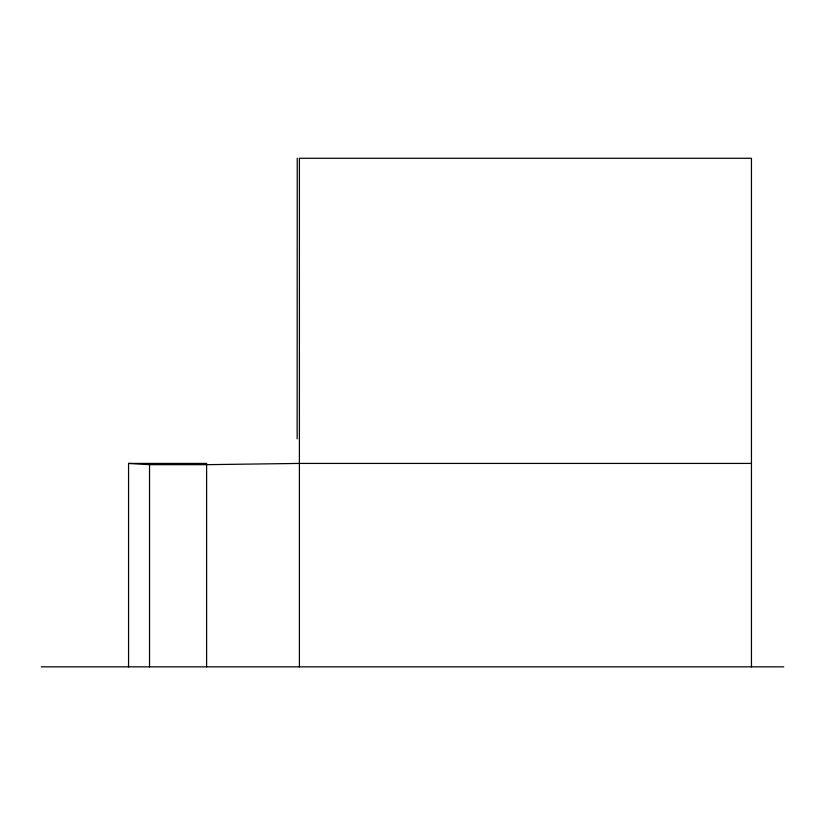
<?xml version="1.0" encoding="UTF-8"?>
<svg xmlns="http://www.w3.org/2000/svg" width="825" height="825" viewBox="0 0 825 825"><rect width="100%" height="100%" fill="white"/><g stroke="black" fill="none" stroke-linecap="round" stroke-linejoin="round"><path stroke-width="1.24" d="M128.556 666.847L128.556 463.423L206.601 463.423L206.601 666.847M751.451 463.423L299.403 463.423L206.601 464.671L149.531 464.671L128.556 463.423M41.25 666.847L783.75 666.847M297.144 438.848L297.237 158.256M751.451 666.847L751.451 158.287L299.403 158.287L299.403 666.847M149.531 464.671L149.531 666.847"/></g></svg>
